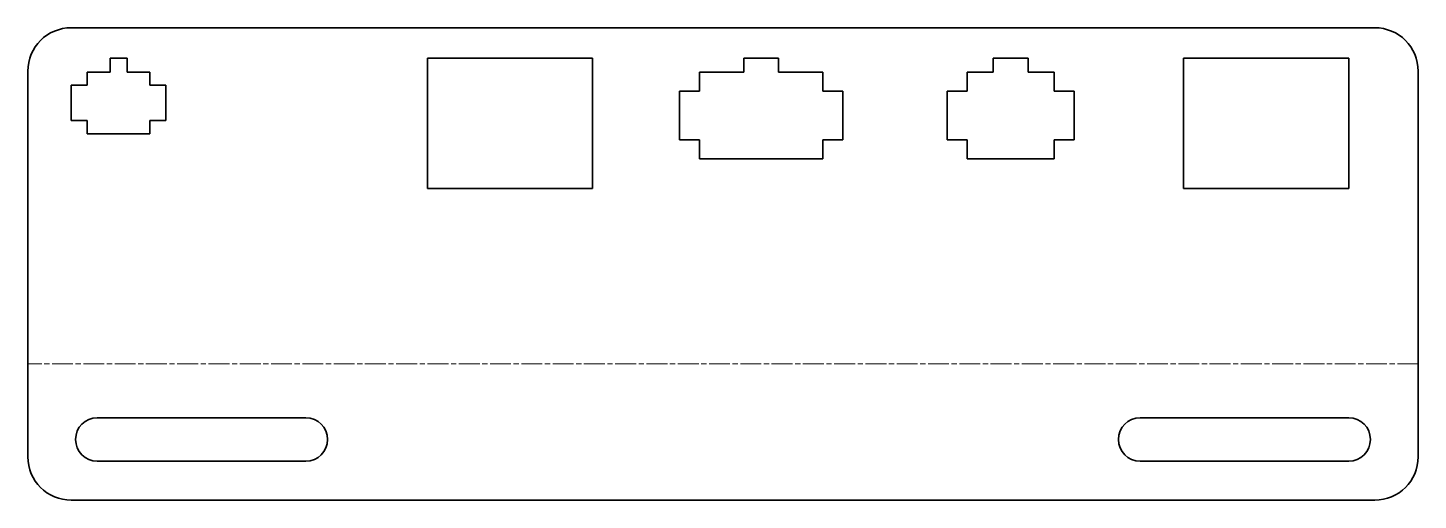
# Model space of a CAD drawing. Header units: millimetres. Extents: x 0 to 160, y 0 to 54.
import ezdxf

# ---------------------------------------------------------------- set-up
doc = ezdxf.new("R2010")
doc.units = ezdxf.units.MM
doc.linetypes.add('Chain', pattern=[13.68, 9.12, -1.14, 2.28, -1.14])
doc.layers.add('SIMUMAK Bend Centerline (ISO)', color=7, linetype='Chain', lineweight=9)
doc.layers.add('SIMUMAK Visible (ISO)', color=7, linetype='Continuous', lineweight=35)

# ---------------------------------------------------------------- blocks, each defined once
blk = doc.blocks.new('SIL-028-CINT-02_Sheet_SIL-028-CINT-02 (Desplegada)')
at = {"layer": 'SIMUMAK Bend Centerline (ISO)', "ltscale": 0.263158}
blk.add_line((80, -11.5), (-80, -11.5), dxfattribs=at)
at = {"layer": 'SIMUMAK Visible (ISO)'}
for p, q in [((-75, 27.2), (75, 27.2)), ((-70.54, 23.7), (-68.56, 23.7)), ((-70.54, 22.1), (-70.54, 23.7)), ((-68.56, 23.7), (-68.56, 22.1)), ((-34, 23.7), (-15, 23.7)), ((-34, 8.7), (-34, 23.7)), ((-15, 23.7), (-15, 8.7)), ((2.4, 23.7), (6.4, 23.7)), ((2.4, 22.1), (2.4, 23.7)), ((6.4, 23.7), (6.4, 22.1)), ((31.1, 23.7), (35.1, 23.7)), ((31.1, 22.1), (31.1, 23.7)), ((35.1, 23.7), (35.1, 22.1)), ((53, 23.7), (72, 23.7)), ((53, 8.7), (53, 23.7)), ((72, 23.7), (72, 8.7)), ((-80, -22.2), (-80, 22.2)), ((-73.16, 22.1), (-70.54, 22.1)), ((-73.16, 20.57), (-73.16, 22.1)), ((-68.56, 22.1), (-65.94, 22.1)), ((-65.94, 22.1), (-65.94, 20.57)), ((-2.7, 22.1), (2.4, 22.1)), ((-2.7, 19.9), (-2.7, 22.1)), ((6.4, 22.1), (11.5, 22.1)), ((11.5, 22.1), (11.5, 19.9)), ((28.1, 22.1), (31.1, 22.1)), ((28.1, 19.9), (28.1, 22.1)), ((35.1, 22.1), (38.1, 22.1)), ((38.1, 22.1), (38.1, 19.9)), ((80, -22.2), (80, 22.2)), ((-75, 20.57), (-73.16, 20.57)), ((-75, 16.51), (-75, 20.57)), ((-65.94, 20.57), (-64.1, 20.57)), ((-64.1, 20.57), (-64.1, 16.51)), ((-5, 19.9), (-2.7, 19.9)), ((-5, 14.3), (-5, 19.9)), ((11.5, 19.9), (13.8, 19.9)), ((13.8, 19.9), (13.8, 14.3)), ((25.8, 19.9), (28.1, 19.9)), ((25.8, 14.3), (25.8, 19.9)), ((38.1, 19.9), (40.4, 19.9)), ((40.4, 19.9), (40.4, 14.3)), ((-73.16, 16.51), (-75, 16.51)), ((-73.16, 14.99), (-73.16, 16.51)), ((-65.94, 16.51), (-65.94, 14.99)), ((-64.1, 16.51), (-65.94, 16.51)), ((-65.94, 14.99), (-73.16, 14.99)), ((-2.7, 14.3), (-5, 14.3)), ((-2.7, 12.1), (-2.7, 14.3)), ((11.5, 14.3), (11.5, 12.1)), ((13.8, 14.3), (11.5, 14.3)), ((28.1, 14.3), (25.8, 14.3)), ((28.1, 12.1), (28.1, 14.3)), ((38.1, 14.3), (38.1, 12.1)), ((40.4, 14.3), (38.1, 14.3)), ((11.5, 12.1), (-2.7, 12.1)), ((38.1, 12.1), (28.1, 12.1)), ((-15, 8.7), (-34, 8.7)), ((72, 8.7), (53, 8.7)), ((-72, -17.7), (-48, -17.7)), ((48, -17.7), (72, -17.7)), ((-48, -22.7), (-72, -22.7)), ((72, -22.7), (48, -22.7)), ((-75, -27.2), (75, -27.2))]:
    blk.add_line(p, q, dxfattribs=at)
at = {"layer": 'SIMUMAK Visible (ISO)', "extrusion": (0, 0, -1)}
for centre, radius, start, end in [((75, 22.2), 5, 360, 90), ((-75, 22.2), 5, 90, 180), ((72, -20.2), 2.5, 270, 90), ((48, -20.2), 2.5, 90, 270), ((-48, -20.2), 2.5, 270, 90), ((-72, -20.2), 2.5, 90, 270), ((75, -22.2), 5, 270, 0), ((-75, -22.2), 5, 180, 270)]:
    blk.add_arc(centre, radius, start, end, dxfattribs=at)

msp = doc.modelspace()

# ---------------------------------------------------------------- block references
msp.add_blockref('SIL-028-CINT-02_Sheet_SIL-028-CINT-02 (Desplegada)', (80, 27.2))

doc.saveas('drawing.dxf')
